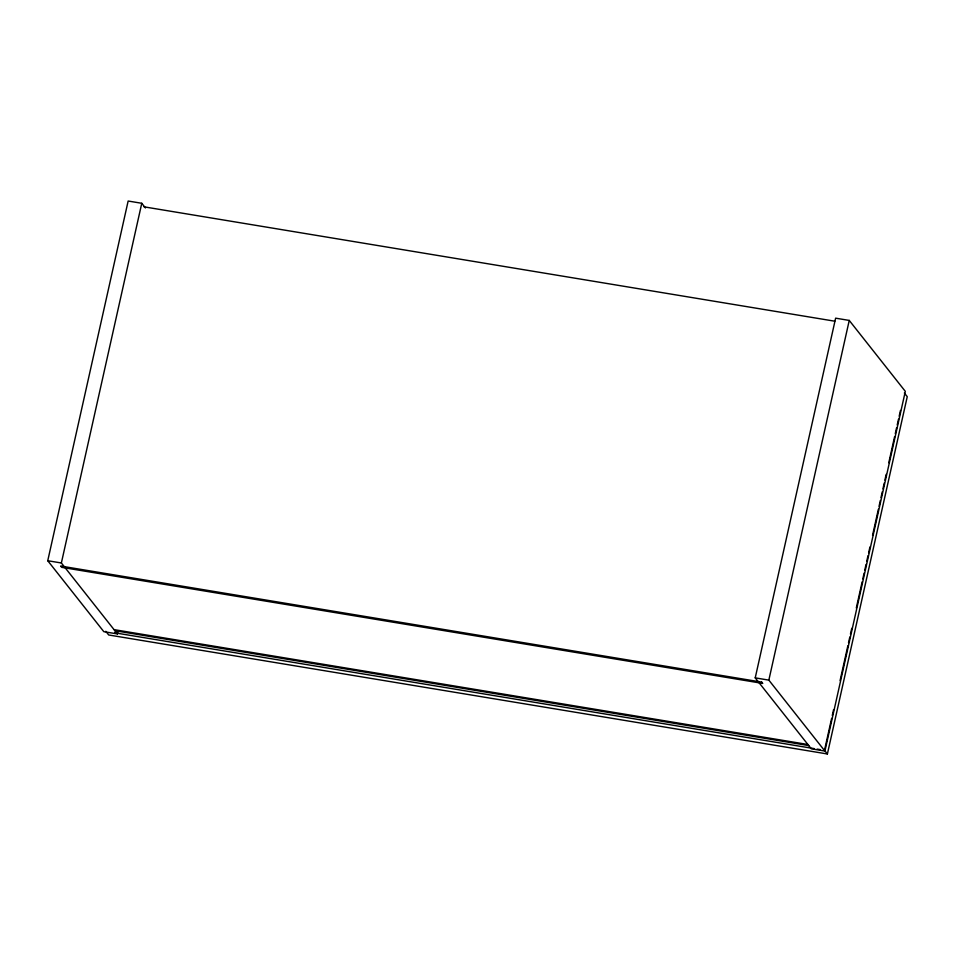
<?xml version="1.0" encoding="UTF-8"?>
<svg xmlns="http://www.w3.org/2000/svg" width="955" height="955" viewBox="0 0 955 955"><rect width="100%" height="100%" fill="white"/><g stroke="black" fill="none" stroke-linecap="round" stroke-linejoin="round"><path stroke-width="1.43" d="M118.098 631.028L117.441 633.929L103.82 631.673L47.75 560.728L128.149 201.028L141.77 203.284L145.447 207.939M117.441 633.929L61.371 562.984L141.77 203.284M755.226 677.871L835.625 318.17L849.246 320.426L905.316 391.371L824.917 751.072L811.296 748.816L755.226 677.871L768.847 680.127L824.917 751.072M768.847 680.127L849.246 320.426M831.638 718.363L824.499 750.32L827.388 753.973L907.25 396.671L904.361 393.018M832.283 715.45L833.584 709.649M840.078 680.593L847.873 645.735M848.518 642.834L849.819 637.021M850.463 634.12L851.764 628.306M856.313 607.977L862.15 581.834M862.807 578.921L864.108 573.119M864.753 570.207L866.054 564.405M866.698 561.492L868 555.691M868.644 552.778L869.945 546.976M872.548 535.349L878.385 509.206M879.042 506.305L880.331 500.492M880.988 497.591L882.289 491.777M882.933 488.876L884.235 483.063M884.879 480.162L886.18 474.349M888.783 462.733L894.62 436.59M895.277 433.677L896.566 427.876M897.223 424.963L898.512 419.161M899.168 416.249L900.47 410.447M143.99 206.829L834.777 321.202M47.75 560.728L61.371 562.984M114.051 629.632L807.894 744.506M114.898 630.706L808.754 745.592M114.624 632.783L814.209 748.613M817.146 749.102L820.082 749.58M827.388 753.973L108.691 634.98L105.802 631.315M761.72 682.121L60.654 566.04L61.669 567.33L762.735 683.41L761.72 682.121"/></g></svg>
